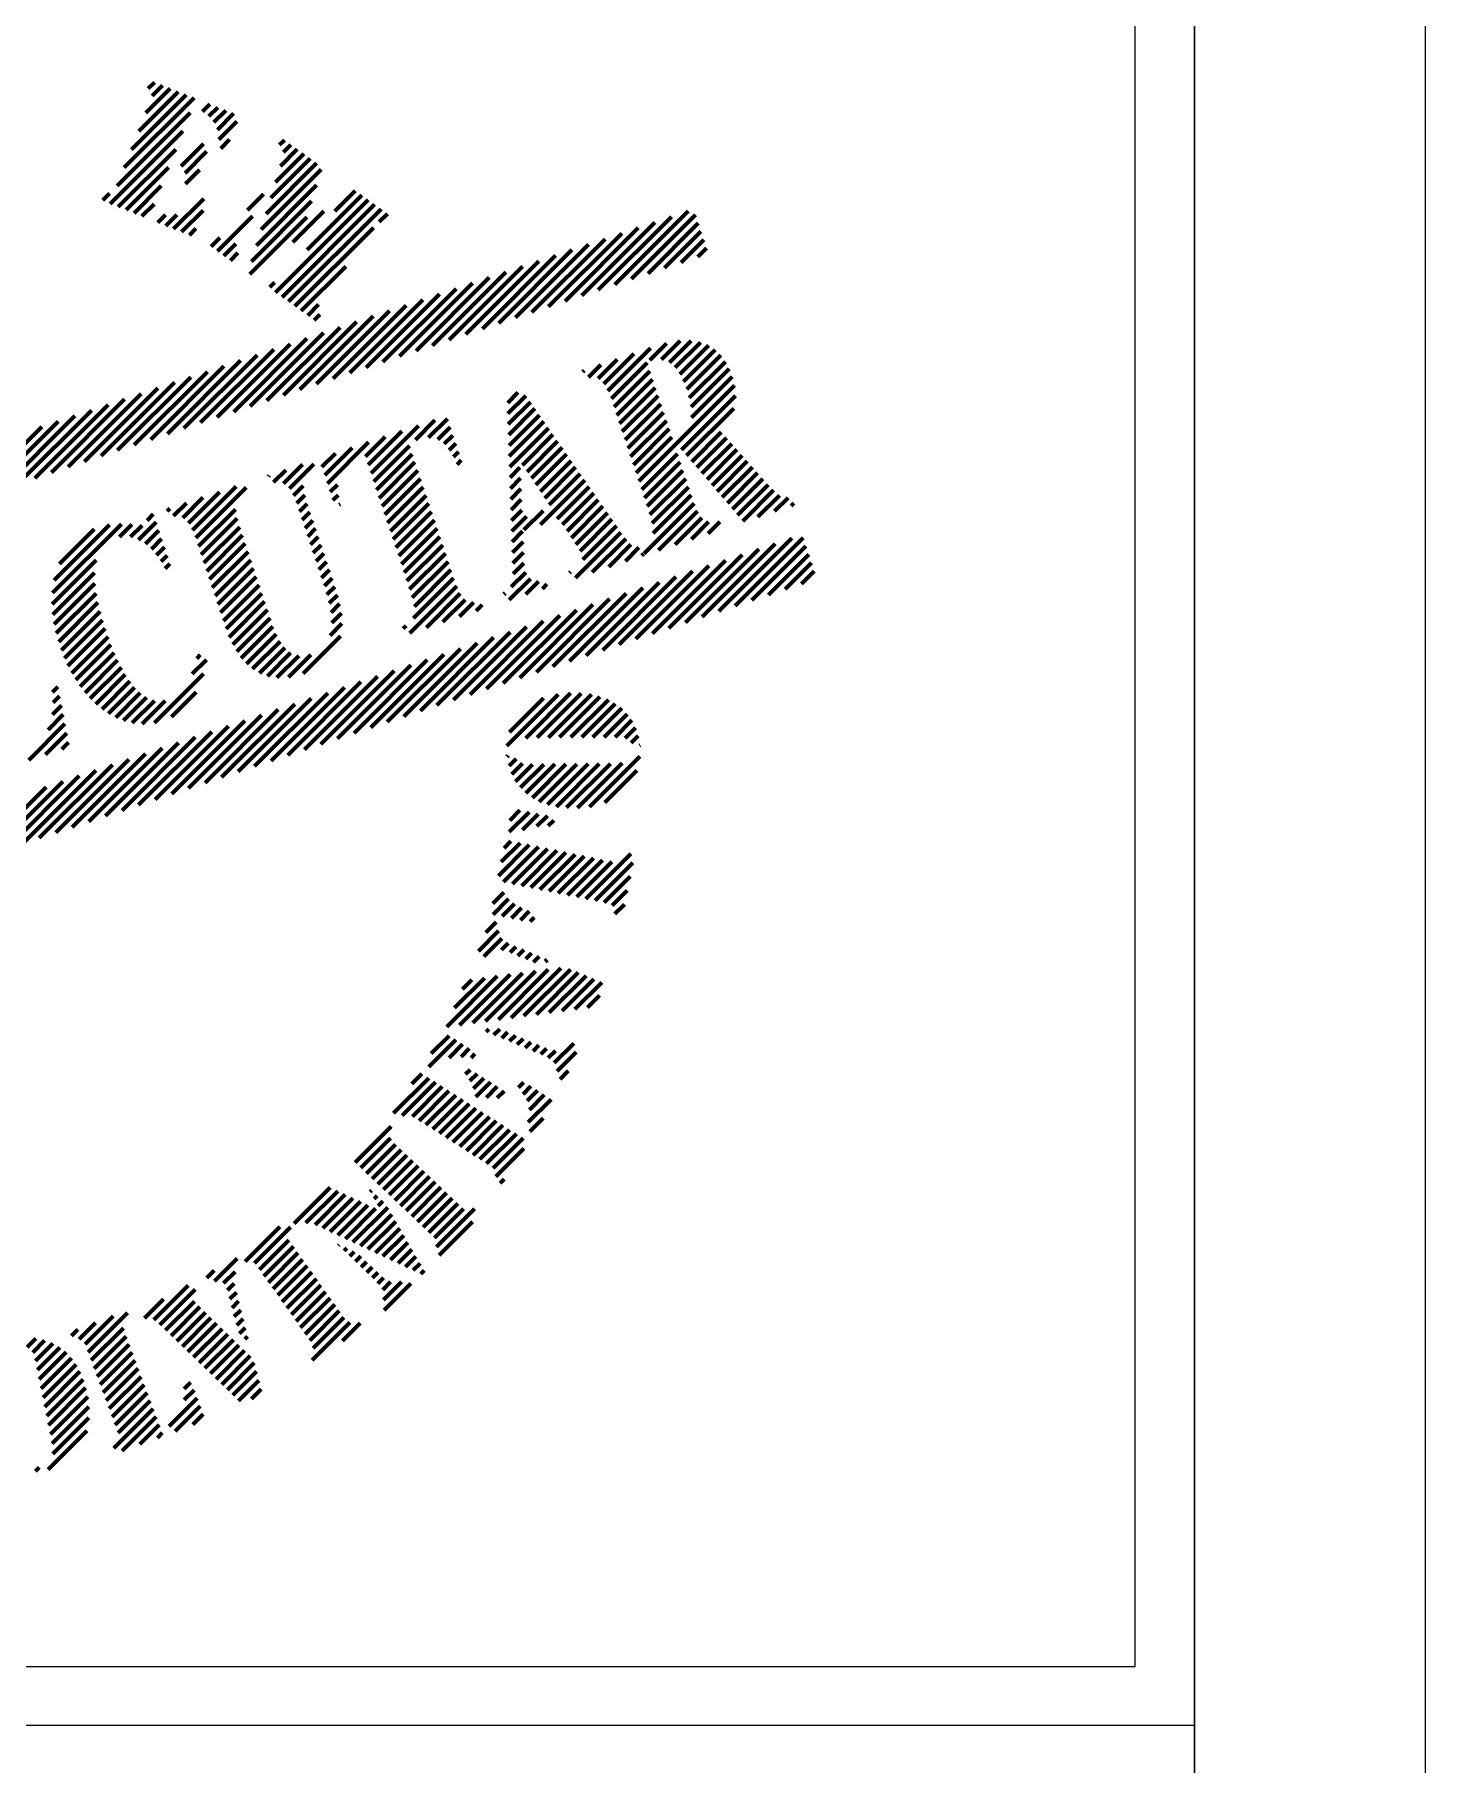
# Model space of a CAD drawing. Extents: x 126968 to 132038, y -1805 to 3860.
# Drawn here: x 129735 to 129810.2, y -641.6 to -548 of the extents above; entities that cross this region are included whole.
import ezdxf

# ---------------------------------------------------------------- set-up
doc = ezdxf.new("R2010")
doc.units = 0
doc.header["$MEASUREMENT"] = 0
doc.layers.get('0').update_dxf_attribs({"linetype": 'CONTINUOUS'})
doc.layers.add('PENA 03', color=3, linetype='CONTINUOUS', lineweight=15)
doc.layers.add('PENA 05', color=5, linetype='CONTINUOUS', lineweight=25)
doc.layers.add('PENA01', color=1, linetype='CONTINUOUS')
doc.layers.add('Pena05', color=5, linetype='CONTINUOUS')

# ---------------------------------------------------------------- blocks, each defined once
blk = doc.blocks.new('NAOEXECUTAR')
at = {"linetype": 'Continuous', "lineweight": 100}
for p, q in [((-7.836, 10.263), (-7.468, 10.632)), ((-7.787, 10.387), (-7.521, 10.653)), ((-7.739, 10.51), (-7.575, 10.674)), ((-7.723, 10.675), (-7.682, 10.716)), ((-7.697, 10.626), (-7.628, 10.695)), ((-7.885, 10.14), (-7.414, 10.611)), ((-7.357, 10.519), (-7.307, 10.568)), ((-7.314, 10.487), (-7.254, 10.547)), ((-7.28, 10.446), (-7.2, 10.526)), ((-7.933, 10.017), (-7.44, 10.51)), ((-7.256, 10.396), (-7.147, 10.505)), ((-7.246, 10.331), (-7.125, 10.452)), ((-7.98, 9.896), (-7.489, 10.387)), ((-7.502, 10.15), (-7.351, 10.301)), ((-7.234, 10.269), (-7.174, 10.329)), ((-6.836, 10.294), (-6.804, 10.326)), ((-6.811, 10.244), (-6.76, 10.295)), ((-7.926, 9.875), (-7.538, 10.263)), ((-7.475, 10.102), (-7.329, 10.249)), ((-6.928, 9.829), (-6.586, 10.171)), ((-6.896, 9.936), (-6.63, 10.202)), ((-6.863, 10.043), (-6.673, 10.233)), ((-6.831, 10.15), (-6.717, 10.264)), ((-7.873, 9.854), (-7.586, 10.14)), ((-7.472, 10.031), (-7.377, 10.126)), ((-6.961, 9.722), (-6.555, 10.128)), ((-8.03, 9.92), (-7.985, 9.966)), ((-7.819, 9.833), (-7.635, 10.017)), ((-7.552, 9.727), (-7.349, 9.93)), ((-7.053, 9.853), (-6.946, 9.96)), ((-6.993, 9.614), (-6.587, 10.021)), ((-6.65, 9.585), (-6.282, 9.953)), ((-6.463, 9.846), (-6.325, 9.984)), ((-7.766, 9.812), (-7.684, 9.894)), ((-7.659, 9.769), (-7.606, 9.822)), ((-7.605, 9.748), (-7.531, 9.822)), ((-7.499, 9.706), (-7.353, 9.851)), ((-7.026, 9.507), (-6.62, 9.913)), ((-6.864, 9.297), (-6.238, 9.922)), ((-6.82, 9.266), (-6.195, 9.891)), ((-6.777, 9.235), (-6.151, 9.86)), ((-6.748, 9.636), (-6.538, 9.846)), ((-6.163, 9.774), (-6.108, 9.829)), ((-4.572, 9.351), (-4.078, 9.845)), ((-4.46, 9.388), (-4.028, 9.821)), ((-7.445, 9.685), (-7.402, 9.728)), ((-7.255, 9.577), (-7.019, 9.812)), ((-7.038, 9.421), (-6.652, 9.806)), ((-6.733, 9.204), (-6.202, 9.734)), ((-4.908, 9.239), (-4.414, 9.733)), ((-4.796, 9.276), (-4.302, 9.77)), ((-4.684, 9.314), (-4.19, 9.808)), ((-4.348, 9.426), (-4.009, 9.765)), ((-4.236, 9.463), (-3.991, 9.709)), ((-7.299, 9.608), (-7.24, 9.666)), ((-7.212, 9.545), (-7.131, 9.626)), ((-5.356, 9.09), (-4.862, 9.584)), ((-5.244, 9.127), (-4.75, 9.621)), ((-5.132, 9.164), (-4.638, 9.658)), ((-5.02, 9.202), (-4.526, 9.696)), ((-4.125, 9.5), (-3.972, 9.653)), ((-4.013, 9.538), (-3.953, 9.597)), ((-7.168, 9.514), (-7.119, 9.564)), ((-6.69, 9.172), (-6.389, 9.473)), ((-5.691, 8.978), (-5.197, 9.472)), ((-5.579, 9.015), (-5.085, 9.509)), ((-5.467, 9.052), (-4.973, 9.546)), ((-6.903, 9.332), (-6.87, 9.365)), ((-6.027, 8.866), (-5.533, 9.36)), ((-5.915, 8.903), (-5.421, 9.397)), ((-5.803, 8.94), (-5.309, 9.434)), ((-6.363, 8.754), (-5.869, 9.248)), ((-6.251, 8.791), (-5.757, 9.285)), ((-6.139, 8.828), (-5.645, 9.322)), ((-6.699, 8.642), (-6.204, 9.136)), ((-6.646, 9.141), (-6.573, 9.215)), ((-6.602, 9.111), (-6.564, 9.149)), ((-6.587, 8.679), (-6.093, 9.173)), ((-6.475, 8.716), (-5.981, 9.21)), ((-7.034, 8.53), (-6.54, 9.024)), ((-6.922, 8.567), (-6.428, 9.061)), ((-6.81, 8.604), (-6.316, 9.098)), ((-7.37, 8.418), (-6.876, 8.912)), ((-7.258, 8.455), (-6.764, 8.949)), ((-7.146, 8.492), (-6.652, 8.986)), ((-4.646, 8.68), (-4.444, 8.882)), ((-4.619, 8.633), (-4.332, 8.92)), ((-4.337, 8.84), (-4.224, 8.953)), ((-4.258, 8.845), (-4.132, 8.97)), ((-4.203, 8.825), (-4.058, 8.97)), ((-4.164, 8.79), (-3.994, 8.959)), ((-4.134, 8.745), (-3.941, 8.938)), ((-4.108, 8.696), (-3.895, 8.909)), ((-7.818, 8.268), (-7.324, 8.762)), ((-7.706, 8.305), (-7.212, 8.8)), ((-7.594, 8.343), (-7.1, 8.837)), ((-7.482, 8.38), (-6.988, 8.874)), ((-4.789, 8.761), (-4.78, 8.77)), ((-4.751, 8.724), (-4.668, 8.808)), ((-4.686, 8.715), (-4.556, 8.845)), ((-4.596, 8.581), (-4.355, 8.822)), ((-4.577, 8.525), (-4.336, 8.766)), ((-4.087, 8.643), (-3.857, 8.873)), ((-4.07, 8.586), (-3.826, 8.829)), ((-4.057, 8.524), (-3.8, 8.781)), ((-8.153, 8.156), (-7.659, 8.65)), ((-8.041, 8.193), (-7.547, 8.688)), ((-7.93, 8.231), (-7.436, 8.725)), ((-4.559, 8.469), (-4.318, 8.71)), ((-4.54, 8.413), (-4.299, 8.654)), ((-4.41, 8.022), (-3.764, 8.668)), ((-4.054, 8.452), (-3.779, 8.727)), ((-8.489, 8.044), (-7.995, 8.538)), ((-8.377, 8.081), (-7.883, 8.576)), ((-8.265, 8.119), (-7.771, 8.613)), ((-5.296, 8.552), (-5.228, 8.621)), ((-5.294, 8.48), (-5.173, 8.6)), ((-5.292, 8.408), (-5.143, 8.556)), ((-4.522, 8.357), (-4.28, 8.599)), ((-4.503, 8.302), (-4.262, 8.543)), ((-4.122, 8.235), (-3.758, 8.599)), ((-8.825, 7.932), (-8.331, 8.426)), ((-8.713, 7.969), (-8.219, 8.464)), ((-8.601, 8.007), (-8.107, 8.501)), ((-5.919, 8.302), (-5.787, 8.434)), ((-5.83, 8.317), (-5.703, 8.444)), ((-5.289, 8.335), (-5.112, 8.513)), ((-5.287, 8.263), (-5.082, 8.469)), ((-5.285, 8.191), (-5.051, 8.425)), ((-4.484, 8.246), (-4.243, 8.487)), ((-4.466, 8.19), (-4.224, 8.431)), ((-4.088, 8.195), (-3.769, 8.513)), ((-8.937, 7.895), (-8.443, 8.389)), ((-6.256, 8.189), (-6.123, 8.322)), ((-6.238, 8.133), (-6.011, 8.36)), ((-6.219, 8.077), (-5.899, 8.397)), ((-5.768, 8.304), (-5.684, 8.388)), ((-5.724, 8.274), (-5.666, 8.332)), ((-5.282, 8.119), (-5.02, 8.381)), ((-5.196, 8.131), (-4.99, 8.337)), ((-4.447, 8.134), (-4.206, 8.375)), ((-4.428, 8.078), (-4.187, 8.319)), ((-4.053, 8.154), (-3.854, 8.354)), ((-4.019, 8.114), (-3.819, 8.315)), ((-6.55, 8.119), (-6.459, 8.21)), ((-6.531, 8.063), (-6.347, 8.248)), ((-6.513, 8.007), (-6.235, 8.285)), ((-6.2, 8.021), (-5.959, 8.262)), ((-6.182, 7.965), (-5.941, 8.206)), ((-5.691, 8.232), (-5.647, 8.276)), ((-5.663, 8.186), (-5.628, 8.22)), ((-5.165, 8.086), (-4.959, 8.293)), ((-5.135, 8.042), (-4.929, 8.249)), ((-5.105, 7.997), (-4.898, 8.205)), ((-4.391, 7.966), (-4.15, 8.207)), ((-3.984, 8.074), (-3.783, 8.275)), ((-3.95, 8.034), (-3.748, 8.236)), ((-3.916, 7.994), (-3.713, 8.196)), ((-6.912, 8.055), (-6.906, 8.061)), ((-6.877, 8.016), (-6.794, 8.098)), ((-6.811, 8.007), (-6.682, 8.136)), ((-6.77, 7.973), (-6.606, 8.137)), ((-6.163, 7.909), (-5.922, 8.15)), ((-6.144, 7.853), (-5.903, 8.094)), ((-5.638, 8.136), (-5.61, 8.164)), ((-5.28, 8.047), (-5.213, 8.114)), ((-5.075, 7.953), (-4.867, 8.161)), ((-5.045, 7.908), (-4.837, 8.117)), ((-5.015, 7.864), (-4.806, 8.073)), ((-4.372, 7.91), (-4.131, 8.151)), ((-4.354, 7.854), (-4.113, 8.095)), ((-3.881, 7.954), (-3.678, 8.157)), ((-3.847, 7.914), (-3.643, 8.117)), ((-3.812, 7.874), (-3.608, 8.078)), ((-7.451, 7.74), (-7.242, 7.949)), ((-7.425, 7.691), (-7.13, 7.986)), ((-7.403, 7.639), (-7.062, 7.98)), ((-6.743, 7.926), (-6.677, 7.992)), ((-6.494, 7.951), (-6.446, 7.999)), ((-6.126, 7.797), (-5.885, 8.038)), ((-6.107, 7.741), (-5.866, 7.982)), ((-5.278, 7.974), (-5.21, 8.042)), ((-5.275, 7.902), (-5.207, 7.97)), ((-5.074, 7.73), (-4.776, 8.029)), ((-4.962, 7.768), (-4.745, 7.985)), ((-4.335, 7.798), (-4.094, 8.039)), ((-4.32, 7.739), (-4.075, 7.983)), ((-3.778, 7.833), (-3.573, 8.039)), ((-3.743, 7.793), (-3.537, 7.999)), ((-3.709, 7.753), (-3.5, 7.962)), ((-7.595, 7.819), (-7.578, 7.837)), ((-7.552, 7.788), (-7.466, 7.874)), ((-7.489, 7.776), (-7.354, 7.912)), ((-7.384, 7.583), (-7.135, 7.832)), ((-6.72, 7.874), (-6.666, 7.928)), ((-6.702, 7.818), (-6.65, 7.87)), ((-6.476, 7.895), (-6.441, 7.929)), ((-6.434, 7.862), (-6.428, 7.868)), ((-6.088, 7.685), (-5.847, 7.927)), ((-6.07, 7.63), (-5.829, 7.871)), ((-5.273, 7.83), (-5.204, 7.899)), ((-5.271, 7.758), (-5.201, 7.827)), ((-4.925, 7.73), (-4.714, 7.941)), ((-4.895, 7.685), (-4.684, 7.897)), ((-4.865, 7.641), (-4.653, 7.853)), ((-4.375, 7.534), (-4.037, 7.873)), ((-4.313, 7.671), (-4.057, 7.928)), ((-3.606, 7.781), (-3.46, 7.927)), ((-3.494, 7.819), (-3.402, 7.91)), ((-3.382, 7.856), (-3.364, 7.874)), ((-8.37, 7.268), (-7.905, 7.733)), ((-8.358, 7.355), (-7.985, 7.728)), ((-7.918, 7.646), (-7.835, 7.729)), ((-7.843, 7.646), (-7.765, 7.724)), ((-7.788, 7.627), (-7.67, 7.745)), ((-7.731, 7.758), (-7.689, 7.8)), ((-7.365, 7.527), (-7.122, 7.77)), ((-7.347, 7.471), (-7.105, 7.713)), ((-6.683, 7.762), (-6.631, 7.814)), ((-6.664, 7.706), (-6.612, 7.758)), ((-6.051, 7.574), (-5.81, 7.815)), ((-6.032, 7.518), (-5.791, 7.759)), ((-5.268, 7.685), (-5.169, 7.785)), ((-5.186, 7.693), (-5.057, 7.822)), ((-4.836, 7.596), (-4.623, 7.809)), ((-4.806, 7.551), (-4.592, 7.765)), ((-4.789, 7.494), (-4.561, 7.721)), ((-4.278, 7.557), (-4.015, 7.82)), ((-4.166, 7.595), (-3.984, 7.776)), ((-4.054, 7.632), (-3.939, 7.747)), ((-3.942, 7.669), (-3.863, 7.748)), ((-8.323, 7.465), (-8.089, 7.698)), ((-7.758, 7.706), (-7.758, 7.706)), ((-7.741, 7.599), (-7.651, 7.689)), ((-7.702, 7.563), (-7.633, 7.633)), ((-7.328, 7.416), (-7.087, 7.657)), ((-7.309, 7.36), (-7.068, 7.601)), ((-6.646, 7.65), (-6.594, 7.702)), ((-6.627, 7.594), (-6.575, 7.646)), ((-6.014, 7.462), (-5.773, 7.703)), ((-5.995, 7.406), (-5.754, 7.647)), ((-5.266, 7.613), (-5.195, 7.684)), ((-5.264, 7.541), (-5.192, 7.612)), ((-4.837, 7.371), (-4.531, 7.677)), ((-4.725, 7.408), (-4.499, 7.634)), ((-4.613, 7.445), (-4.465, 7.594)), ((-3.983, 7.106), (-3.489, 7.6)), ((-3.871, 7.144), (-3.377, 7.638)), ((-3.759, 7.181), (-3.3, 7.64)), ((-8.372, 7.192), (-8.075, 7.489)), ((-7.668, 7.523), (-7.614, 7.577)), ((-7.636, 7.48), (-7.595, 7.521)), ((-7.291, 7.304), (-7.049, 7.545)), ((-7.272, 7.248), (-7.031, 7.489)), ((-6.609, 7.538), (-6.556, 7.59)), ((-6.59, 7.482), (-6.538, 7.535)), ((-6.571, 7.426), (-6.519, 7.479)), ((-5.977, 7.35), (-5.735, 7.591)), ((-5.958, 7.294), (-5.717, 7.535)), ((-5.94, 7.237), (-5.698, 7.479)), ((-5.261, 7.469), (-5.19, 7.54)), ((-4.501, 7.483), (-4.41, 7.574)), ((-4.39, 7.52), (-4.378, 7.531)), ((-4.319, 6.994), (-3.825, 7.488)), ((-4.207, 7.031), (-3.713, 7.526)), ((-4.095, 7.069), (-3.601, 7.563)), ((-3.647, 7.218), (-3.282, 7.584)), ((-3.535, 7.256), (-3.263, 7.528)), ((-8.367, 7.122), (-8.086, 7.403)), ((-7.61, 7.432), (-7.577, 7.465)), ((-7.253, 7.192), (-7.012, 7.433)), ((-7.235, 7.136), (-6.994, 7.377)), ((-6.553, 7.371), (-6.5, 7.423)), ((-6.534, 7.315), (-6.482, 7.367)), ((-5.931, 7.097), (-5.661, 7.367)), ((-5.926, 7.177), (-5.679, 7.423)), ((-5.285, 7.221), (-5.143, 7.364)), ((-5.272, 7.308), (-5.174, 7.407)), ((-5.259, 7.396), (-5.186, 7.469)), ((-4.878, 7.404), (-4.872, 7.411)), ((-4.654, 6.882), (-4.16, 7.376)), ((-4.543, 6.919), (-4.048, 7.414)), ((-4.431, 6.957), (-3.937, 7.451)), ((-3.423, 7.293), (-3.244, 7.472)), ((-3.311, 7.33), (-3.226, 7.416)), ((-8.358, 7.057), (-8.084, 7.331)), ((-8.344, 6.996), (-8.075, 7.265)), ((-7.216, 7.08), (-6.975, 7.321)), ((-7.197, 7.025), (-6.956, 7.265)), ((-6.517, 7.257), (-6.464, 7.31)), ((-6.502, 7.198), (-6.446, 7.253)), ((-5.956, 6.997), (-5.64, 7.314)), ((-5.844, 7.035), (-5.616, 7.263)), ((-5.322, 7.259), (-5.314, 7.267)), ((-5.173, 7.259), (-5.087, 7.345)), ((-5.061, 7.296), (-5.031, 7.326)), ((-4.99, 6.77), (-4.496, 7.264)), ((-4.878, 6.807), (-4.384, 7.302)), ((-4.766, 6.845), (-4.272, 7.339)), ((-8.327, 6.938), (-8.063, 7.203)), ((-8.309, 6.882), (-8.049, 7.142)), ((-7.176, 6.97), (-6.938, 7.209)), ((-7.152, 6.92), (-6.919, 7.153)), ((-6.489, 7.136), (-6.431, 7.194)), ((-6.484, 7.066), (-6.418, 7.132)), ((-5.733, 7.072), (-5.583, 7.222)), ((-5.621, 7.109), (-5.527, 7.203)), ((-5.509, 7.147), (-5.468, 7.187)), ((-5.326, 6.658), (-4.832, 7.152)), ((-5.214, 6.695), (-4.72, 7.19)), ((-5.102, 6.733), (-4.608, 7.227)), ((-8.288, 6.828), (-8.032, 7.084)), ((-8.266, 6.776), (-8.015, 7.027)), ((-7.125, 6.873), (-6.9, 7.097)), ((-7.095, 6.828), (-6.881, 7.042)), ((-6.495, 6.98), (-6.415, 7.061)), ((-6.001, 7.027), (-5.982, 7.046)), ((-5.662, 6.546), (-5.168, 7.04)), ((-5.55, 6.583), (-5.056, 7.078)), ((-5.438, 6.621), (-4.944, 7.115)), ((-8.24, 6.727), (-7.995, 6.972)), ((-8.213, 6.68), (-7.975, 6.917)), ((-7.059, 6.789), (-6.859, 6.989)), ((-7.019, 6.755), (-6.833, 6.941)), ((-6.973, 6.726), (-6.802, 6.897)), ((-6.677, 6.724), (-6.424, 6.977)), ((-5.997, 6.434), (-5.503, 6.928)), ((-5.885, 6.471), (-5.391, 6.966)), ((-5.774, 6.509), (-5.28, 7.003)), ((-8.183, 6.635), (-7.954, 6.864)), ((-8.15, 6.593), (-7.93, 6.813)), ((-7.426, 6.721), (-7.331, 6.816)), ((-7.396, 6.825), (-7.372, 6.849)), ((-6.919, 6.706), (-6.762, 6.863)), ((-6.854, 6.696), (-6.707, 6.843)), ((-6.776, 6.7), (-6.625, 6.851)), ((-6.445, 6.285), (-5.951, 6.779)), ((-6.333, 6.322), (-5.839, 6.816)), ((-6.221, 6.359), (-5.727, 6.853)), ((-6.109, 6.397), (-5.615, 6.891)), ((-8.115, 6.554), (-7.905, 6.764)), ((-8.077, 6.517), (-7.879, 6.716)), ((-8.035, 6.484), (-7.848, 6.671)), ((-7.682, 6.391), (-7.35, 6.722)), ((-6.781, 6.173), (-6.287, 6.667)), ((-6.669, 6.21), (-6.175, 6.704)), ((-6.557, 6.247), (-6.063, 6.741)), ((-8.37, 6.597), (-8.334, 6.634)), ((-8.366, 6.527), (-8.322, 6.571)), ((-7.991, 6.454), (-7.816, 6.629)), ((-7.943, 6.427), (-7.778, 6.593)), ((-7.89, 6.406), (-7.735, 6.561)), ((-7.566, 6.431), (-7.4, 6.598)), ((-7.117, 6.061), (-6.622, 6.555)), ((-7.005, 6.098), (-6.511, 6.592)), ((-6.893, 6.135), (-6.399, 6.629)), ((-5.301, 6.236), (-4.954, 6.583)), ((-5.284, 6.328), (-5.054, 6.557)), ((-5.174, 6.288), (-4.871, 6.591)), ((-5.096, 6.291), (-4.799, 6.588)), ((-5.021, 6.292), (-4.73, 6.583)), ((-4.946, 6.293), (-4.673, 6.566)), ((-4.87, 6.293), (-4.616, 6.547)), ((-8.399, 6.344), (-8.298, 6.446)), ((-8.37, 6.448), (-8.31, 6.508)), ((-7.831, 6.39), (-7.682, 6.54)), ((-7.764, 6.383), (-7.608, 6.539)), ((-7.452, 5.949), (-6.958, 6.443)), ((-7.34, 5.986), (-6.846, 6.48)), ((-7.228, 6.023), (-6.734, 6.517)), ((-4.795, 6.294), (-4.57, 6.519)), ((-4.72, 6.294), (-4.526, 6.489)), ((-4.645, 6.295), (-4.49, 6.45)), ((-8.53, 6.139), (-8.286, 6.383)), ((-8.418, 6.176), (-8.274, 6.321)), ((-7.788, 5.837), (-7.294, 6.331)), ((-7.676, 5.874), (-7.182, 6.368)), ((-7.564, 5.911), (-7.07, 6.405)), ((-4.57, 6.295), (-4.458, 6.408)), ((-4.503, 6.288), (-4.433, 6.358)), ((-8.307, 6.213), (-8.262, 6.258)), ((-8.124, 5.725), (-7.63, 6.219)), ((-8.012, 5.762), (-7.518, 6.256)), ((-7.9, 5.799), (-7.406, 6.293)), ((-4.462, 6.255), (-4.414, 6.302)), ((-4.405, 6.237), (-4.402, 6.24)), ((-8.459, 5.613), (-7.965, 6.107)), ((-8.348, 5.65), (-7.854, 6.144)), ((-8.236, 5.687), (-7.742, 6.181)), ((-5.3, 6.162), (-5.292, 6.17)), ((-5.287, 6.1), (-5.239, 6.148)), ((-5.268, 6.045), (-5.196, 6.116)), ((-5.243, 5.995), (-5.128, 6.11)), ((-5.21, 5.954), (-5.053, 6.11)), ((-5.174, 5.915), (-4.978, 6.111)), ((-5.129, 5.885), (-4.903, 6.111)), ((-5.083, 5.857), (-4.828, 6.112)), ((-5.026, 5.84), (-4.753, 6.113)), ((-4.967, 5.824), (-4.678, 6.113)), ((-4.898, 5.818), (-4.602, 6.114)), ((-4.825, 5.816), (-4.523, 6.118)), ((-4.743, 5.824), (-4.403, 6.164)), ((-8.795, 5.501), (-8.301, 5.995)), ((-8.683, 5.538), (-8.189, 6.032)), ((-8.571, 5.575), (-8.077, 6.069)), ((-4.641, 5.852), (-4.423, 6.069)), ((-8.907, 5.463), (-8.413, 5.957)), ((-5.286, 5.654), (-5.152, 5.788)), ((-5.282, 5.732), (-5.214, 5.801)), ((-5.196, 5.669), (-5.09, 5.775)), ((-5.099, 5.692), (-5.028, 5.763)), ((-5.022, 5.694), (-4.985, 5.731)), ((-5.359, 5.358), (-5.151, 5.566)), ((-5.34, 5.451), (-5.212, 5.578)), ((-5.325, 5.316), (-5.089, 5.553)), ((-5.32, 5.545), (-5.274, 5.591)), ((-5.263, 5.304), (-5.027, 5.54)), ((-5.201, 5.291), (-4.965, 5.528)), ((-5.14, 5.278), (-4.903, 5.515)), ((-5.078, 5.266), (-4.841, 5.502)), ((-4.768, 5.202), (-4.464, 5.507)), ((-5.016, 5.253), (-4.779, 5.49)), ((-4.954, 5.24), (-4.717, 5.477)), ((-4.892, 5.228), (-4.655, 5.464)), ((-4.83, 5.215), (-4.593, 5.452)), ((-4.706, 5.19), (-4.45, 5.446)), ((-4.644, 5.177), (-4.469, 5.352)), ((-4.59, 5.157), (-4.489, 5.258)), ((-5.397, 5.17), (-5.323, 5.244)), ((-5.395, 5.097), (-5.29, 5.203)), ((-5.333, 5.085), (-5.25, 5.168)), ((-5.271, 5.072), (-5.203, 5.141)), ((-4.572, 5.1), (-4.508, 5.164)), ((-5.443, 4.975), (-5.374, 5.044)), ((-5.209, 5.059), (-5.151, 5.118)), ((-5.144, 5.05), (-5.118, 5.076)), ((-5.494, 4.849), (-5.358, 4.986)), ((-5.457, 4.812), (-5.335, 4.934)), ((-5.337, 4.857), (-5.292, 4.903)), ((-5.28, 4.839), (-5.241, 4.879)), ((-5.227, 4.818), (-5.188, 4.857)), ((-5.174, 4.796), (-5.135, 4.835)), ((-5.122, 4.774), (-5.083, 4.813)), ((-5.043, 4.778), (-5.03, 4.791)), ((-5.707, 4.338), (-5.366, 4.679)), ((-5.622, 4.349), (-5.28, 4.69)), ((-5.531, 4.365), (-5.195, 4.701)), ((-5.445, 4.377), (-5.109, 4.713)), ((-5.359, 4.388), (-5.023, 4.724)), ((-5.273, 4.399), (-4.937, 4.735)), ((-5.187, 4.411), (-4.872, 4.726)), ((-5.101, 4.422), (-4.819, 4.704)), ((-5.015, 4.434), (-4.766, 4.682)), ((-5.655, 4.465), (-5.452, 4.667)), ((-5.602, 4.592), (-5.538, 4.656)), ((-4.929, 4.445), (-4.714, 4.66)), ((-4.843, 4.457), (-4.661, 4.638)), ((-4.757, 4.468), (-4.675, 4.55)), ((-5.441, 4.305), (-5.423, 4.323)), ((-5.389, 4.283), (-5.35, 4.323)), ((-5.829, 4.067), (-5.647, 4.249)), ((-5.812, 4.158), (-5.692, 4.278)), ((-5.692, 4.129), (-5.601, 4.22)), ((-5.336, 4.261), (-5.297, 4.301)), ((-5.283, 4.24), (-5.244, 4.279)), ((-5.231, 4.218), (-5.192, 4.257)), ((-5.178, 4.196), (-5.139, 4.235)), ((-5.125, 4.174), (-5.086, 4.213)), ((-4.981, 4.094), (-4.85, 4.225)), ((-5.611, 4.136), (-5.556, 4.191)), ((-5.543, 4.129), (-5.517, 4.155)), ((-5.073, 4.152), (-5.033, 4.191)), ((-5.022, 4.128), (-4.974, 4.176)), ((-4.962, 4.039), (-4.834, 4.167)), ((-6.066, 3.755), (-5.829, 3.992)), ((-5.944, 3.952), (-5.875, 4.021)), ((-5.581, 4.017), (-5.549, 4.048)), ((-5.551, 3.972), (-5.502, 4.021)), ((-5.526, 3.922), (-5.457, 3.992)), ((-4.941, 3.985), (-4.887, 4.04)), ((-6.009, 3.738), (-5.784, 3.963)), ((-5.939, 3.733), (-5.738, 3.934)), ((-5.893, 3.704), (-5.693, 3.905)), ((-5.848, 3.675), (-5.647, 3.876)), ((-5.51, 3.864), (-5.411, 3.963)), ((-5.438, 3.861), (-5.366, 3.934)), ((-5.366, 3.859), (-5.32, 3.904)), ((-5.222, 3.928), (-5.189, 3.961)), ((-5.192, 3.883), (-5.14, 3.936)), ((-5.164, 3.837), (-5.094, 3.907)), ((-5.148, 3.778), (-5.049, 3.878)), ((-5.802, 3.646), (-5.602, 3.847)), ((-5.757, 3.617), (-5.556, 3.818)), ((-5.711, 3.588), (-5.51, 3.789)), ((-5.666, 3.559), (-5.465, 3.76)), ((-5.158, 3.693), (-5.003, 3.848)), ((-6.326, 3.421), (-6.083, 3.664)), ((-5.62, 3.53), (-5.419, 3.731)), ((-5.575, 3.501), (-5.374, 3.702)), ((-5.529, 3.472), (-5.328, 3.673)), ((-5.484, 3.443), (-5.283, 3.643)), ((-5.146, 3.631), (-5.056, 3.721)), ((-6.288, 3.385), (-6.087, 3.585)), ((-6.249, 3.348), (-6.053, 3.544)), ((-6.211, 3.312), (-6.015, 3.508)), ((-5.438, 3.414), (-5.237, 3.614)), ((-5.394, 3.384), (-5.192, 3.585)), ((-5.376, 3.326), (-5.188, 3.515)), ((-6.173, 3.276), (-5.977, 3.472)), ((-6.135, 3.239), (-5.938, 3.435)), ((-6.096, 3.203), (-5.9, 3.399)), ((-6.058, 3.166), (-5.862, 3.363)), ((-6.02, 3.13), (-5.824, 3.326)), ((-5.982, 3.094), (-5.786, 3.29)), ((-5.346, 3.282), (-5.32, 3.309)), ((-6.738, 3.009), (-6.494, 3.252)), ((-6.66, 3.013), (-6.443, 3.229)), ((-6.597, 3.001), (-6.393, 3.205)), ((-6.545, 2.978), (-6.342, 3.181)), ((-6.494, 2.954), (-6.291, 3.158)), ((-6.224, 3.224), (-6.216, 3.233)), ((-6.197, 3.177), (-6.178, 3.196)), ((-6.17, 3.129), (-6.139, 3.16)), ((-5.944, 3.057), (-5.747, 3.254)), ((-5.905, 3.021), (-5.709, 3.217)), ((-5.867, 2.985), (-5.671, 3.181)), ((-6.443, 2.93), (-6.24, 3.134)), ((-6.392, 2.907), (-6.189, 3.11)), ((-6.342, 2.883), (-6.106, 3.118)), ((-6.291, 2.859), (-6.079, 3.071)), ((-5.829, 2.948), (-5.633, 3.145)), ((-5.791, 2.912), (-5.594, 3.109)), ((-5.777, 2.851), (-5.52, 3.108)), ((-7.068, 2.753), (-6.835, 2.986)), ((-7.006, 2.741), (-6.762, 2.985)), ((-6.24, 2.836), (-6.052, 3.024)), ((-6.189, 2.812), (-6.025, 2.976)), ((-6.138, 2.789), (-5.997, 2.929)), ((-5.758, 2.796), (-5.533, 3.02)), ((-6.973, 2.699), (-6.774, 2.898)), ((-6.942, 2.655), (-6.743, 2.854)), ((-6.911, 2.612), (-6.712, 2.811)), ((-6.439, 2.861), (-6.434, 2.865)), ((-6.4, 2.824), (-6.383, 2.842)), ((-6.362, 2.788), (-6.332, 2.818)), ((-6.087, 2.765), (-5.97, 2.882)), ((-6.036, 2.741), (-5.943, 2.834)), ((-7.328, 2.643), (-7.278, 2.692)), ((-7.275, 2.621), (-7.122, 2.774)), ((-6.88, 2.568), (-6.681, 2.767)), ((-6.849, 2.525), (-6.65, 2.723)), ((-6.324, 2.752), (-6.288, 2.788)), ((-6.286, 2.715), (-6.25, 2.751)), ((-6.248, 2.679), (-6.211, 2.715)), ((-5.985, 2.718), (-5.916, 2.787)), ((-5.934, 2.694), (-5.888, 2.74)), ((-5.883, 2.67), (-5.861, 2.692)), ((-7.685, 2.36), (-7.453, 2.592)), ((-7.216, 2.606), (-7.137, 2.684)), ((-7.187, 2.56), (-7.143, 2.604)), ((-6.818, 2.481), (-6.619, 2.68)), ((-6.787, 2.437), (-6.588, 2.636)), ((-6.756, 2.394), (-6.557, 2.593)), ((-6.209, 2.642), (-6.173, 2.679)), ((-6.172, 2.605), (-6.134, 2.643)), ((-6.14, 2.562), (-6.088, 2.615)), ((-6.134, 2.494), (-6.013, 2.615)), ((-6.129, 2.424), (-5.949, 2.604)), ((-7.748, 2.371), (-7.621, 2.499)), ((-7.645, 2.325), (-7.406, 2.564)), ((-7.607, 2.289), (-7.412, 2.483)), ((-7.172, 2.5), (-7.128, 2.544)), ((-7.157, 2.441), (-7.113, 2.485)), ((-6.725, 2.35), (-6.526, 2.549)), ((-6.694, 2.307), (-6.495, 2.506)), ((-6.663, 2.263), (-6.464, 2.462)), ((-8.189, 2.229), (-8.079, 2.339)), ((-8.149, 2.194), (-7.96, 2.383)), ((-8.129, 2.14), (-7.863, 2.406)), ((-7.569, 2.252), (-7.375, 2.446)), ((-7.531, 2.216), (-7.337, 2.409)), ((-7.493, 2.179), (-7.3, 2.373)), ((-7.142, 2.381), (-7.098, 2.425)), ((-7.126, 2.322), (-7.083, 2.366)), ((-6.632, 2.22), (-6.433, 2.419)), ((-6.616, 2.086), (-6.361, 2.342)), ((-6.61, 2.167), (-6.402, 2.375)), ((-6.411, 2.218), (-6.292, 2.336)), ((-8.541, 2.175), (-8.483, 2.233)), ((-8.242, 2.251), (-8.198, 2.294)), ((-8.109, 2.086), (-7.891, 2.303)), ((-8.088, 2.031), (-7.873, 2.247)), ((-7.455, 2.142), (-7.262, 2.336)), ((-7.417, 2.106), (-7.224, 2.299)), ((-7.379, 2.069), (-7.186, 2.262)), ((-7.341, 2.033), (-7.148, 2.225)), ((-7.108, 2.266), (-7.068, 2.306)), ((-7.07, 2.229), (-7.052, 2.247)), ((-8.503, 2.139), (-8.423, 2.219)), ((-8.485, 2.082), (-8.367, 2.2)), ((-8.472, 2.021), (-8.32, 2.172)), ((-8.459, 1.958), (-8.278, 2.14)), ((-8.068, 1.977), (-7.852, 2.193)), ((-8.048, 1.923), (-7.832, 2.138)), ((-7.303, 1.996), (-7.111, 2.189)), ((-7.265, 1.959), (-7.073, 2.152)), ((-7.227, 1.923), (-7.035, 2.115)), ((-8.447, 1.896), (-8.242, 2.101)), ((-8.434, 1.834), (-8.211, 2.058)), ((-8.422, 1.772), (-8.185, 2.009)), ((-8.027, 1.868), (-7.812, 2.084)), ((-8.007, 1.814), (-7.792, 2.03)), ((-7.189, 1.886), (-7.007, 2.069)), ((-7.151, 1.85), (-6.992, 2.009)), ((-8.409, 1.71), (-8.163, 1.957)), ((-8.397, 1.648), (-8.146, 1.899)), ((-7.987, 1.76), (-7.771, 1.975)), ((-7.967, 1.705), (-7.751, 1.921)), ((-7.481, 1.893), (-7.438, 1.936)), ((-7.48, 1.819), (-7.414, 1.885)), ((-7.113, 1.813), (-6.976, 1.95)), ((-7.026, 1.826), (-6.961, 1.891)), ((-8.384, 1.586), (-8.132, 1.838)), ((-8.372, 1.524), (-8.124, 1.771)), ((-7.956, 1.492), (-7.69, 1.758)), ((-7.946, 1.651), (-7.731, 1.867)), ((-7.926, 1.597), (-7.711, 1.812)), ((-7.583, 1.641), (-7.393, 1.831)), ((-7.542, 1.608), (-7.373, 1.777)), ((-8.367, 1.454), (-8.124, 1.697)), ((-7.899, 1.475), (-7.67, 1.704)), ((-7.78, 1.519), (-7.65, 1.649)), ((-7.423, 1.652), (-7.353, 1.723)), ((-8.398, 1.349), (-8.137, 1.609)), ((-7.661, 1.563), (-7.63, 1.595)), ((-8.485, 1.337), (-8.461, 1.361))]:
    blk.add_line(p, q, dxfattribs=at)

msp = doc.modelspace()

# ---------------------------------------------------------------- linework, layer by layer
at = {"layer": 'PENA 03'}
msp.add_lwpolyline([(129067.743, -755.203), (129810.243, -755.203), (129810.243, -230.203), (129067.743, -230.203)], close=True, dxfattribs=at)
at = {"layer": 'PENA 05'}
msp.add_line((129797.743, -742.703), (129797.743, -245.921), dxfattribs=at)
msp.add_lwpolyline([(129110.243, -242.703), (129797.743, -242.703), (129797.743, -742.703), (129110.243, -742.703)], close=True, dxfattribs=at)
at = {"layer": 'PENA01'}
msp.add_lwpolyline([(129794.537, -433.784), (129667.388, -433.784), (129667.388, -636.339), (129794.537, -636.339)], close=True, dxfattribs=at)
at = {"layer": 'Pena05', "color": 5}
msp.add_line((129797.743, -639.545), (129664.149, -639.545), dxfattribs=at)

# ---------------------------------------------------------------- block references
at = {"layer": 'PENA01', "xscale": 8.015625000000304, "yscale": 8.015625000000304, "zscale": 8.015625000000304}
msp.add_blockref('NAOEXECUTAR', (129803.018, -636.487), dxfattribs=at)

doc.saveas('drawing.dxf')
